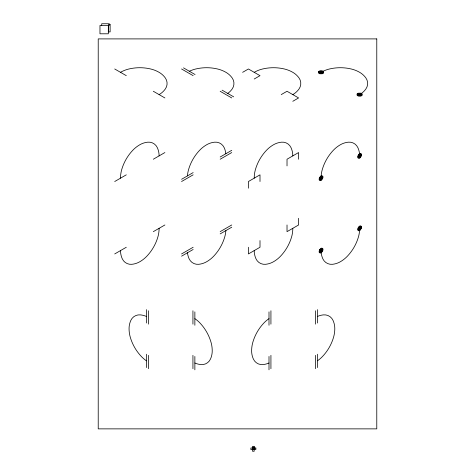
<?xml version="1.0" encoding="UTF-8"?>
<svg xmlns="http://www.w3.org/2000/svg" width="475" height="475" viewBox="0 0 475 475"><rect width="100%" height="100%" fill="white"/><g stroke="black" fill="none" stroke-linecap="round" stroke-linejoin="round"><path stroke-width="0.71" d="M242.636 72.325L248.425 68.982L260.003 75.668L254.214 79.01M114.718 181.515L126.297 174.83M153.318 159.232L164.896 152.546M281.23 94.608L287.019 91.265L298.597 97.951L292.808 101.294M181.575 179.289L193.153 172.603M220.168 157.005L231.747 150.32M181.575 181.515L193.153 174.83M220.168 159.232L231.747 152.546M114.718 253.941L126.297 247.255M153.318 231.658L164.896 224.972M181.575 253.941L193.153 247.255M220.168 231.658L231.747 224.972M181.575 256.168L193.153 249.482M220.168 233.884L231.747 227.198M252.54 447.907L254.178 447.907M252.54 449.683L254.178 449.683M183.504 67.872L195.083 74.557M222.098 90.155L233.676 96.841M181.575 68.982L193.153 75.668M220.168 91.265L231.747 97.951M114.718 68.982L126.297 75.668M153.318 91.265L164.896 97.951M317.425 309.647L317.425 323.018M317.425 354.219L317.425 367.585M315.495 310.763L315.495 324.134M315.495 355.33L315.495 368.701M298.597 159.232L298.597 152.546L287.019 159.232L287.019 165.917M298.597 218.286L298.597 224.972L287.019 231.658L287.019 224.972M270.928 310.763L270.928 324.134M270.928 355.33L270.928 368.701M268.998 311.879L268.998 325.25M268.998 356.446L268.998 369.817M260.003 181.515L260.003 174.83L248.425 181.515L248.425 188.201M260.003 240.57L260.003 247.255L248.425 253.941L248.425 247.255M254.208 448.008L254.208 449.582M194.863 311.879L194.863 325.25M194.863 356.446L194.863 369.817M192.933 310.763L192.933 324.134M192.933 355.33L192.933 368.701M148.366 310.763L148.366 324.134M148.366 355.33L148.366 368.701M146.437 309.647L146.437 323.018M146.437 354.219L146.437 367.585M108.33 25.442L108.33 33.796L99.97 33.796L99.97 25.442L109.298 25.418L109.298 23.75L101.721 23.75L101.721 25.418M317.425 316.469A19.914 19.914 0 0 1 323.487 314.878A9.441 9.441 0 0 1 333.022 320.382A19.914 19.914 0 0 1 334.792 328.587A31.19 31.19 0 0 1 333.497 337.476A47.114 47.114 0 0 1 322.543 356.452A31.19 31.19 0 0 1 317.425 360.804M268.998 362.995A19.914 19.914 0 0 1 262.93 364.586A9.441 9.441 0 0 1 253.401 359.082A19.914 19.914 0 0 1 251.625 350.877A31.19 31.19 0 0 1 252.92 341.988A47.114 47.114 0 0 1 263.88 323.012A31.19 31.19 0 0 1 268.998 318.66M194.863 318.66A31.19 31.19 0 0 1 199.981 323.012A47.114 47.114 0 0 1 210.936 341.988A31.19 31.19 0 0 1 212.23 350.877A19.914 19.914 0 0 1 210.461 359.082A9.441 9.441 0 0 1 200.925 364.586A19.914 19.914 0 0 1 194.863 362.995M146.437 360.804A31.19 31.19 0 0 1 141.318 356.452A47.114 47.114 0 0 1 130.358 337.476A31.19 31.19 0 0 1 129.063 328.587A19.914 19.914 0 0 1 130.839 320.382A9.441 9.441 0 0 1 140.368 314.878A19.914 19.914 0 0 1 146.437 316.469M359.664 228.315A31.19 31.19 0 0 1 358.37 237.197A47.114 47.114 0 0 1 347.409 256.179A31.19 31.19 0 0 1 340.361 261.737A19.914 19.914 0 0 1 332.369 264.308A9.441 9.441 0 0 1 322.834 258.804A19.914 19.914 0 0 1 321.064 250.598M292.808 228.315A31.19 31.19 0 0 1 291.519 237.197A47.114 47.114 0 0 1 280.559 256.179A31.19 31.19 0 0 1 273.511 261.737A19.914 19.914 0 0 1 265.519 264.308A9.441 9.441 0 0 1 255.983 258.804A19.914 19.914 0 0 1 254.214 250.598M225.874 230.589A31.19 31.19 0 0 1 224.663 237.197A47.114 47.114 0 0 1 213.708 256.179A31.19 31.19 0 0 1 206.661 261.737A19.914 19.914 0 0 1 198.669 264.308A9.441 9.441 0 0 1 189.133 258.804A19.914 19.914 0 0 1 187.477 252.759M159.107 228.315A31.19 31.19 0 0 1 157.813 237.197A47.114 47.114 0 0 1 146.858 256.179A31.19 31.19 0 0 1 139.81 261.737A19.914 19.914 0 0 1 131.812 264.308A9.441 9.441 0 0 1 122.283 258.804A19.914 19.914 0 0 1 120.508 250.598M359.664 155.889A19.914 19.914 0 0 0 357.889 147.683A9.441 9.441 0 0 0 348.359 142.179A19.914 19.914 0 0 0 340.361 144.75A31.19 31.19 0 0 0 333.313 150.308A47.114 47.114 0 0 0 322.359 169.29A31.19 31.19 0 0 0 321.064 178.172M254.214 178.172A31.19 31.19 0 0 1 255.502 169.29A47.114 47.114 0 0 1 266.463 150.308A31.19 31.19 0 0 1 273.511 144.75A19.914 19.914 0 0 1 281.503 142.179A9.441 9.441 0 0 1 291.038 147.683A19.914 19.914 0 0 1 292.808 155.889M187.447 175.898A31.19 31.19 0 0 1 188.652 169.29A47.114 47.114 0 0 1 199.613 150.308A31.19 31.19 0 0 1 206.661 144.75A19.914 19.914 0 0 1 214.652 142.179A9.441 9.441 0 0 1 224.188 147.683A19.914 19.914 0 0 1 225.839 153.728M120.508 178.172A31.19 31.19 0 0 1 121.802 169.29A47.114 47.114 0 0 1 132.762 150.308A31.19 31.19 0 0 1 139.81 144.75A19.914 19.914 0 0 1 147.802 142.179A9.441 9.441 0 0 1 157.338 147.683A19.914 19.914 0 0 1 159.107 155.889M321.064 72.325A31.19 31.19 0 0 1 329.407 69.006A47.114 47.114 0 0 1 351.322 69.006A31.19 31.19 0 0 1 359.664 72.325A19.914 19.914 0 0 1 365.887 77.965A9.441 9.441 0 0 1 365.887 88.973A19.914 19.914 0 0 1 359.664 94.608M254.214 72.325A31.19 31.19 0 0 1 262.55 69.006A47.114 47.114 0 0 1 284.472 69.006A31.19 31.19 0 0 1 292.808 72.325A19.914 19.914 0 0 1 299.03 77.965A9.441 9.441 0 0 1 299.03 88.973A19.914 19.914 0 0 1 292.808 94.608M227.768 93.427A19.914 19.914 0 0 0 232.18 88.973A9.441 9.441 0 0 0 232.18 77.965A19.914 19.914 0 0 0 225.958 72.325A31.19 31.19 0 0 0 217.615 69.006A47.114 47.114 0 0 0 195.7 69.006A31.19 31.19 0 0 0 189.377 71.262M159.107 94.608A19.914 19.914 0 0 0 165.33 88.973A9.441 9.441 0 0 0 165.33 77.965A19.914 19.914 0 0 0 159.107 72.325A31.19 31.19 0 0 0 150.765 69.006A47.114 47.114 0 0 0 128.85 69.006A31.19 31.19 0 0 0 120.508 72.325M320.346 178.262C321.171 181.788 323.036 174.39 320.346 178.262M320.702 178.22C321.124 179.704 321.836 176.504 320.702 178.22M320.346 250.687C321.171 254.208 323.036 246.81 320.346 250.687M320.702 250.64C321.124 252.13 321.836 248.924 320.702 250.64M358.94 155.978C359.771 159.505 361.635 152.107 358.94 155.978M359.302 155.937C359.723 157.421 360.436 154.215 359.302 155.937M358.94 228.404C359.771 231.925 361.635 224.527 358.94 228.404M359.302 228.356C359.723 229.841 360.436 226.64 359.302 228.356M318.511 71.772L318.476 72.841A2.114 2.114 0 0 0 319.135 73.441A3.117 3.117 0 0 0 319.966 73.773L322.163 73.773A3.117 3.117 0 0 0 322.994 73.441A1.989 1.989 0 0 0 323.617 72.877L323.617 71.772A1.989 1.989 0 0 0 322.994 71.214A3.117 3.117 0 0 0 322.163 70.882L319.966 70.882A3.117 3.117 0 0 0 319.135 71.214A1.989 1.989 0 0 0 318.511 71.772M319.022 71.885L318.992 72.74A1.692 1.692 0 0 0 319.521 73.215A2.494 2.494 0 0 0 320.186 73.483L321.943 73.483A2.494 2.494 0 0 0 322.608 73.215A1.591 1.591 0 0 0 323.107 72.764L323.107 71.885A1.591 1.591 0 0 0 322.608 71.434A2.494 2.494 0 0 0 321.943 71.167L320.186 71.167A2.494 2.494 0 0 0 319.521 71.434A1.591 1.591 0 0 0 319.022 71.885M319.532 71.998L319.509 72.633A1.271 1.271 0 0 0 319.907 72.996A1.87 1.87 0 0 0 320.405 73.192L321.723 73.192A1.87 1.87 0 0 0 322.222 72.996A1.193 1.193 0 0 0 322.596 72.657L322.596 71.998A1.193 1.193 0 0 0 322.222 71.66A1.87 1.87 0 0 0 321.723 71.458L320.405 71.458A1.87 1.87 0 0 0 319.907 71.66A1.193 1.193 0 0 0 319.532 71.998M320.043 72.105C321.29 74.718 323.309 70.407 320.043 72.105M320.554 72.218C321.177 73.524 322.187 71.369 320.554 72.218M357.111 94.062L357.069 95.125A2.114 2.114 0 0 0 357.728 95.724A3.117 3.117 0 0 0 358.566 96.057L360.757 96.057A3.117 3.117 0 0 0 361.594 95.724A1.989 1.989 0 0 0 362.211 95.16L362.211 94.062A1.989 1.989 0 0 0 361.594 93.498A3.117 3.117 0 0 0 360.757 93.165L358.566 93.165A3.117 3.117 0 0 0 357.728 93.498A1.989 1.989 0 0 0 357.111 94.062M357.622 94.169L357.586 95.024A1.692 1.692 0 0 0 358.114 95.499A2.494 2.494 0 0 0 358.785 95.766L360.537 95.766A2.494 2.494 0 0 0 361.208 95.499A1.591 1.591 0 0 0 361.701 95.048L361.701 94.169A1.591 1.591 0 0 0 361.208 93.718A2.494 2.494 0 0 0 360.537 93.45L358.785 93.45A2.494 2.494 0 0 0 358.114 93.718A1.591 1.591 0 0 0 357.622 94.169M358.132 94.282L358.108 94.917A1.271 1.271 0 0 0 358.5 95.279A1.87 1.87 0 0 0 359.005 95.475L360.317 95.475A1.87 1.87 0 0 0 360.822 95.279A1.193 1.193 0 0 0 361.19 94.941L361.19 94.282A1.193 1.193 0 0 0 360.822 93.943A1.87 1.87 0 0 0 360.317 93.741L359.005 93.741A1.87 1.87 0 0 0 358.5 93.943A1.193 1.193 0 0 0 358.132 94.282M358.643 94.388C359.89 97.001 361.908 92.69 358.643 94.388M359.153 94.501C359.777 95.808 360.786 93.652 359.153 94.501M319.699 177.389L319.265 178.398A3.117 3.117 0 0 0 319.135 179.289A2.114 2.114 0 0 0 319.325 180.162L320.263 180.66A1.989 1.989 0 0 0 321.064 180.405A3.117 3.117 0 0 0 321.771 179.847L322.863 177.947A3.117 3.117 0 0 0 322.994 177.062A1.989 1.989 0 0 0 322.816 176.237L321.866 175.691A1.989 1.989 0 0 0 321.064 175.946A3.117 3.117 0 0 0 320.358 176.504L319.699 177.389M319.972 177.543L319.622 178.357A2.494 2.494 0 0 0 319.521 179.063A1.692 1.692 0 0 0 319.669 179.764L320.423 180.162A1.591 1.591 0 0 0 321.064 179.96A2.494 2.494 0 0 0 321.628 179.514L322.507 177.994A2.494 2.494 0 0 0 322.608 177.282A1.591 1.591 0 0 0 322.466 176.629L321.706 176.183A1.591 1.591 0 0 0 321.064 176.391A2.494 2.494 0 0 0 320.5 176.837L319.972 177.543M320.245 177.703L319.984 178.309A1.87 1.87 0 0 0 319.907 178.843A1.271 1.271 0 0 0 320.019 179.366L320.583 179.663A1.193 1.193 0 0 0 321.064 179.508A1.87 1.87 0 0 0 321.486 179.176L322.145 178.036A1.87 1.87 0 0 0 322.222 177.507A1.193 1.193 0 0 0 322.115 177.015L321.545 176.682A1.193 1.193 0 0 0 321.064 176.837A1.87 1.87 0 0 0 320.643 177.169L320.245 177.703M358.298 155.105L357.859 156.115A3.117 3.117 0 0 0 357.728 157.005A2.114 2.114 0 0 0 357.918 157.878L358.863 158.377A1.989 1.989 0 0 0 359.664 158.122A3.117 3.117 0 0 0 360.365 157.563L361.463 155.663A3.117 3.117 0 0 0 361.594 154.779A1.989 1.989 0 0 0 361.416 153.953L360.46 153.407A1.989 1.989 0 0 0 359.664 153.662A3.117 3.117 0 0 0 358.957 154.221L358.298 155.105M358.572 155.26L358.221 156.073A2.494 2.494 0 0 0 358.114 156.78A1.692 1.692 0 0 0 358.269 157.48L359.023 157.878A1.591 1.591 0 0 0 359.664 157.67A2.494 2.494 0 0 0 360.222 157.231L361.101 155.711A2.494 2.494 0 0 0 361.208 154.998A1.591 1.591 0 0 0 361.065 154.339L360.299 153.9A1.591 1.591 0 0 0 359.664 154.108A2.494 2.494 0 0 0 359.1 154.553L358.572 155.26M358.845 155.42L358.583 156.026A1.87 1.87 0 0 0 358.5 156.56A1.271 1.271 0 0 0 358.613 157.083L359.183 157.379A1.193 1.193 0 0 0 359.664 157.225A1.87 1.87 0 0 0 360.086 156.893L360.739 155.752A1.87 1.87 0 0 0 360.822 155.224A1.193 1.193 0 0 0 360.715 154.731L360.139 154.399A1.193 1.193 0 0 0 359.664 154.553A1.87 1.87 0 0 0 359.237 154.886L358.845 155.42M319.699 249.808L319.265 250.824A3.117 3.117 0 0 0 319.135 251.708A2.114 2.114 0 0 0 319.325 252.581L320.263 253.08A1.989 1.989 0 0 0 321.064 252.825A3.117 3.117 0 0 0 321.771 252.267L322.863 250.373A3.117 3.117 0 0 0 322.994 249.482A1.989 1.989 0 0 0 322.816 248.662L321.866 248.11A1.989 1.989 0 0 0 321.064 248.366A3.117 3.117 0 0 0 320.358 248.924L319.699 249.808M319.972 249.969L319.622 250.776A2.494 2.494 0 0 0 319.521 251.489A1.692 1.692 0 0 0 319.669 252.183L320.423 252.587A1.591 1.591 0 0 0 321.064 252.379A2.494 2.494 0 0 0 321.628 251.934L322.507 250.414A2.494 2.494 0 0 0 322.608 249.708A1.591 1.591 0 0 0 322.466 249.048L321.706 248.609A1.591 1.591 0 0 0 321.064 248.811A2.494 2.494 0 0 0 320.5 249.256L319.972 249.969M320.245 250.123L319.984 250.735A1.87 1.87 0 0 0 319.907 251.263A1.271 1.271 0 0 0 320.019 251.786L320.583 252.088A1.193 1.193 0 0 0 321.064 251.934A1.87 1.87 0 0 0 321.486 251.602L322.145 250.462A1.87 1.87 0 0 0 322.222 249.927A1.193 1.193 0 0 0 322.115 249.434L321.545 249.108A1.193 1.193 0 0 0 321.064 249.262A1.87 1.87 0 0 0 320.643 249.595L320.245 250.123M358.298 227.525L357.859 228.54A3.117 3.117 0 0 0 357.728 229.425A2.114 2.114 0 0 0 357.918 230.298L358.863 230.797A1.989 1.989 0 0 0 359.664 230.541A3.117 3.117 0 0 0 360.365 229.983L361.463 228.089A3.117 3.117 0 0 0 361.594 227.198A1.989 1.989 0 0 0 361.416 226.379L360.46 225.827A1.989 1.989 0 0 0 359.664 226.082A3.117 3.117 0 0 0 358.957 226.64L358.298 227.525M358.572 227.685L358.221 228.493A2.494 2.494 0 0 0 358.114 229.205A1.692 1.692 0 0 0 358.269 229.9L359.023 230.304A1.591 1.591 0 0 0 359.664 230.096A2.494 2.494 0 0 0 360.222 229.651L361.101 228.131A2.494 2.494 0 0 0 361.208 227.424A1.591 1.591 0 0 0 361.065 226.765L360.299 226.326A1.591 1.591 0 0 0 359.664 226.527A2.494 2.494 0 0 0 359.1 226.973L358.572 227.685M358.845 227.84L358.583 228.445A1.87 1.87 0 0 0 358.5 228.98A1.271 1.271 0 0 0 358.613 229.502L359.183 229.805A1.193 1.193 0 0 0 359.664 229.651A1.87 1.87 0 0 0 360.086 229.318L360.739 228.178A1.87 1.87 0 0 0 360.822 227.644A1.193 1.193 0 0 0 360.715 227.151L360.139 226.824A1.193 1.193 0 0 0 359.664 226.973A1.87 1.87 0 0 0 359.237 227.311L358.845 227.84M110.129 24.587L108.46 24.587L108.46 31.902L110.129 31.902L110.129 24.587M376.776 38.902L98.224 38.902L98.224 428.866L376.776 428.866L376.776 38.902M254.178 446.34L252.54 446.34L252.54 451.25L254.178 451.25L254.178 446.34M255.853 448.008L250.865 448.008L250.865 449.582L255.853 449.582L255.853 448.008"/></g></svg>
